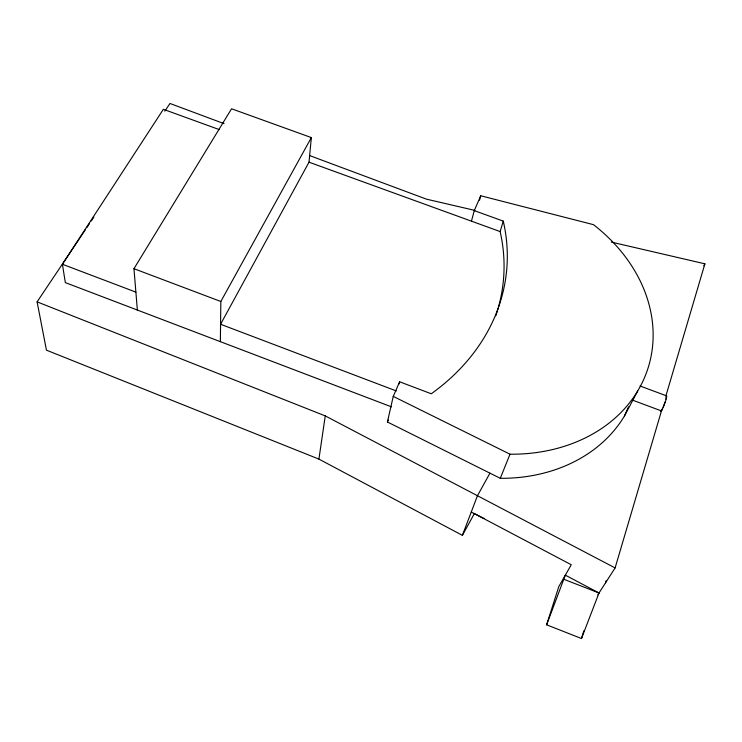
<?xml version="1.0" encoding="UTF-8"?>
<svg xmlns="http://www.w3.org/2000/svg" width="742" height="742" viewBox="0 0 742 742"><rect width="100%" height="100%" fill="white"/><g stroke="black" fill="none" stroke-linecap="round" stroke-linejoin="round"><path stroke-width="1.11" d="M220.365 341.672L220.828 301.493L311.352 137.585L231.56 108.777L133.959 268.697L137.363 310.054M396.321 390.951L220.569 324.263L309.006 162.183L311.352 137.585M484.081 518.537L474.351 513.612L462.387 535.353L318.912 459.103L325.256 415.9L37.1 301.855L85.478 229.63M387.417 421.985L393.251 396.395L399.623 381.796L431.269 393.779A239.369 190.935 4.6 0 0 503.271 221.116L474.268 210.617L480.742 195.767L593.489 224.668A162.721 132.141 17.3 0 1 646.634 372.243A162.721 132.141 17.3 0 1 510.004 454.206L500.284 478.312L387.417 421.985L388.298 419.944M399.131 383.92L399.623 381.796M471.448 221.162L474.268 210.617M479.545 200.192L480.742 195.767M597.82 594.843L615.109 567.927L661.827 409.705A7.123 0.77 -69.3 0 0 662.411 408.592M665.871 395.996L704.9 263.818L611.306 242.087M605.546 582.813L606.195 580.624M498.448 307.197A236.698 189.822 4.5 0 0 500.136 231.578L503.271 221.116M471.272 512.008L571.266 564.745L558.809 586.597L546.613 624.801L581.487 638.528L583.824 630.765M546.613 624.801L565.33 575.152L599.017 592.979L581.487 638.528M462.387 535.353L477.458 495.73L489.952 473.164M500.284 478.312A157.758 129.933 17.5 0 0 624.384 416.114L628.52 406.876M624.384 416.114L637.684 391.015M703.843 265.812L704.9 263.818M660.732 411.615L661.827 409.705M391.461 406.839L65.324 282.609L62.411 264.254L163.37 109.297L219.252 129.59M86.768 227.701L89.346 223.852M91.285 220.958L93.863 217.109M164.817 111.17L169.974 103.472L224.075 123.654M474.871 210.394L426.381 199.134L309.544 155.542M309.006 162.183L500.136 231.578M640.04 385.998L666.52 395.838M632.768 400.226L661.465 410.929A8.719 0.946 -69.3 0 0 665.713 400.587A8.719 0.946 -69.3 0 0 666.121 396.209M133.959 268.697L220.828 301.493M62.411 264.254L135.888 292.135M564.003 579.344L599.017 592.979M318.912 459.103L46.449 350.168L37.1 301.855M393.251 396.395L510.004 454.206M325.256 415.9L615.109 567.927M498.142 308.282A236.698 189.822 4.5 0 1 495.758 315.888M665.954 397.387A7.123 0.77 -69.3 0 1 665.889 399.14M665.027 402.071A7.123 0.77 -69.3 0 1 663.07 407.173"/></g></svg>
